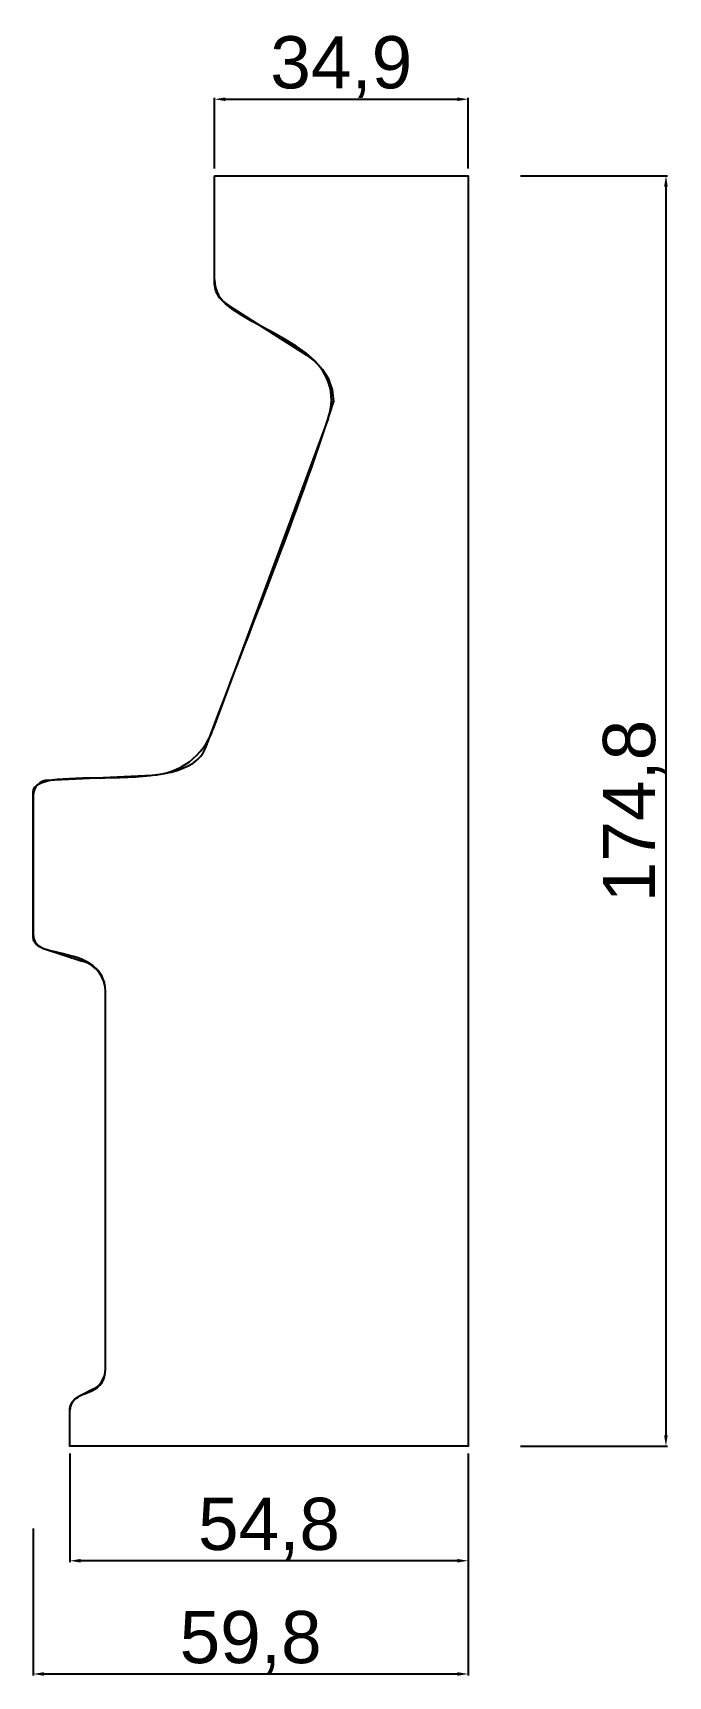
# Model space of a CAD drawing. Extents: x -5 to 82, y -32 to 195.
import ezdxf

# ---------------------------------------------------------------- set-up
doc = ezdxf.new("R2010")
doc.units = 0
doc.header["$MEASUREMENT"] = 0
doc.layers.get('0').update_dxf_attribs({"linetype": 'CONTINUOUS'})
doc.layers.get('DEFPOINTS').update_dxf_attribs({"color": 245, "linetype": 'CONTINUOUS'})
doc.layers.add('A-SANITARIJE', color=4, linetype='CONTINUOUS')
doc.layers.add('LAYER_1', color=7, linetype='CONTINUOUS')
doc.styles.get("Standard").update_dxf_attribs({"font": 'arial.ttf'})
doc.dimstyles.new('ISO-25', dxfattribs={"dimtxt": 7.184, "dimasz": 1.5, "dimexe": 0.2005, "dimexo": 1, "dimgap": 0.1, "dimtad": 1, "dimdec": 1, "dimtxsty": 'STANDARD', "dimcen": 2.5, "dimclrd": 153, "dimclre": 153, "dimclrt": 60, "dimazin": 3, "dimtfac": 1, "dimtdec": 1, "dimtmove": 0, "dimatfit": 3})

# ---------------------------------------------------------------- blocks, each defined once
blk = doc.blocks.new('*D6')
at = {"color": 153}
for p, q in [((62, 174.85), (82.2, 174.85)), ((82, 173.35), (82, 1.5)), ((62, 0), (82.2, 0))]:
    blk.add_line(p, q, dxfattribs=at)
for points in [[(81.75, 173.35), (82.25, 173.35), (82, 174.85)], [(81.75, 1.5), (82.25, 1.5), (82, 0)]]:
    blk.add_solid(points, dxfattribs=at)
at = {"layer": 'DEFPOINTS', "color": 0}
for p in [(54.8, 174.85), (54.8, 0), (82, 0)]:
    blk.add_point(p, dxfattribs=at)
at = {"color": 60, "insert": (77.59, 87.42), "char_height": 7.184, "attachment_point": 5, "rotation": 90}
blk.add_mtext('174,8', dxfattribs=at)
blk = doc.blocks.new('*D7')
at = {"color": 153}
for p, q in [((0, -1), (0, -15.97)), ((54.8, -1), (54.8, -15.97)), ((53.3, -15.77), (1.5, -15.77))]:
    blk.add_line(p, q, dxfattribs=at)
for points in [[(1.5, -15.52), (1.5, -16.02), (0, -15.77)], [(53.3, -15.52), (53.3, -16.02), (54.8, -15.77)]]:
    blk.add_solid(points, dxfattribs=at)
at = {"layer": 'DEFPOINTS', "color": 0}
for p in [(0, 0), (54.8, 0), (0, -15.77)]:
    blk.add_point(p, dxfattribs=at)
at = {"color": 60, "insert": (27.4, -11.36), "char_height": 7.184, "attachment_point": 5}
blk.add_mtext('54,8', dxfattribs=at)
blk = doc.blocks.new('*D8')
at = {"color": 153}
for p, q in [((-5.05, -11.35), (-5.05, -31.55)), ((54.8, -11.35), (54.8, -31.55)), ((-3.55, -31.35), (53.3, -31.35))]:
    blk.add_line(p, q, dxfattribs=at)
for points in [[(-3.55, -31.1), (-3.55, -31.6), (-5.05, -31.35)], [(53.3, -31.1), (53.3, -31.6), (54.8, -31.35)]]:
    blk.add_solid(points, dxfattribs=at)
at = {"layer": 'DEFPOINTS', "color": 0}
for p in [(-5.05, 90), (54.8, 90), (54.8, -31.35)]:
    blk.add_point(p, dxfattribs=at)
at = {"color": 60, "insert": (24.87, -26.94), "char_height": 7.184, "attachment_point": 5}
blk.add_mtext('59,8', dxfattribs=at)
blk = doc.blocks.new('*D9')
at = {"color": 153}
for p, q in [((19.89, 175.85), (19.89, 185.58)), ((54.8, 175.85), (54.8, 185.58)), ((21.39, 185.38), (53.3, 185.38))]:
    blk.add_line(p, q, dxfattribs=at)
for points in [[(21.39, 185.63), (21.39, 185.13), (19.89, 185.38)], [(53.3, 185.63), (53.3, 185.13), (54.8, 185.38)]]:
    blk.add_solid(points, dxfattribs=at)
at = {"layer": 'DEFPOINTS', "color": 0}
for p in [(54.8, 185.38), (19.89, 174.85), (54.8, 174.85)]:
    blk.add_point(p, dxfattribs=at)
at = {"color": 60, "insert": (37.34, 189.8), "char_height": 7.184, "attachment_point": 5}
blk.add_mtext('34,9', dxfattribs=at)

msp = doc.modelspace()

# ---------------------------------------------------------------- linework, layer by layer
at = {"layer": 'A-SANITARIJE'}
for p, q in [((19.89, 160.59), (19.89, 174.85)), ((19.89, 174.85), (54.8, 174.85)), ((54.8, 174.85), (54.8, 0)), ((22.07, 156.87), (32.5, 150.22)), ((35.54, 141.46), (19.69, 98.63)), ((-3.07, 91.68), (11.31, 92.36)), ((-5.05, 89.56), (-5.05, 70.5)), ((-3.64, 68.5), (1.72, 66.76)), ((4.92, 10.44), (4.92, 62.72)), ((3.4, 7.93), (1.16, 6.77)), ((0, 0), (0.01, 4.96)), ((54.8, 0), (0, 0))]:
    msp.add_line(p, q, dxfattribs=at)
for centre, radius, start, end in [((24.15, 160.59), 4.26, 180, 240.8361), ((28.7, 144), 7.29, 339.6595, 58.6232), ((10.85, 101.71), 9.36, 272.626, 340.8156), ((-2.92, 89.56), 2.12, 91.5472, 180), ((-2.92, 70.5), 2.12, 180, 253.8765), ((0.53, 62.53), 4.39, 0, 74.2597), ((1.73, 10.64), 3.19, 292.4111, 0), ((2.01, 4.95), 2, 114.8946, 179.9279)]:
    msp.add_arc(centre, radius, start, end, dxfattribs=at)
at = {"layer": 'LAYER_1', "color": 7}
for points in [[(19.89, 174.85), (54.8, 174.85), (54.8, 0), (0, 0), (0, 5.2)], [(19.89, 159.94), (19.89, 174.85)], [(-5.05, 70.02), (-5.05, 90)], [(4.92, 10.44), (4.92, 62.72)]]:
    msp.add_lwpolyline(points, dxfattribs=at)
for points in [[(36.32, 143.82), (36.32, 152.72), (19.89, 154.54), (19.89, 159.94)], [(18.7, 96.15), (25.12, 113.37), (31.02, 127.28), (36.32, 143.82)], [(-5.05, 90), (-5.08, 94.34), (16.16, 88.99), (18.7, 96.15)], [(4.92, 62.72), (4.58, 69.12), (-5.08, 66.89), (-5.05, 70.02)], [(0, 5.2), (0.58, 8.09), (4.72, 6.53), (4.92, 10.44)]]:
    msp.add_open_spline(points, degree=3, dxfattribs=at)

# ---------------------------------------------------------------- dimensions: what is measured, and where the dimension line sits
for base, p1, p2, picture, middle in [((54.8, 185.38), (19.89, 174.85), (54.8, 174.85), '*D9', (37.34, 189.8)), ((54.7967, -31.3523), (-5.0507, 89.9978), (54.7967, 89.9978), '*D8', (24.873, -26.935)), ((0, -15.77), (54.8, 0), (0, 0), '*D7', (27.4, -11.36))]:
    dim = msp.add_linear_dim(base=base, p1=p1, p2=p2, dimstyle='ISO-25')
    dim.commit()
    dim.dimension.update_dxf_attribs({"geometry": picture, "text_midpoint": middle})
dim = msp.add_linear_dim(base=(82.0037, 0), p1=(54.7967, 174.8474), p2=(54.7967, 0), angle=90, dimstyle='ISO-25')
dim.commit()
dim.dimension.update_dxf_attribs({"geometry": '*D6', "text_midpoint": (77.5864, 87.4237)})

doc.saveas('drawing.dxf')
